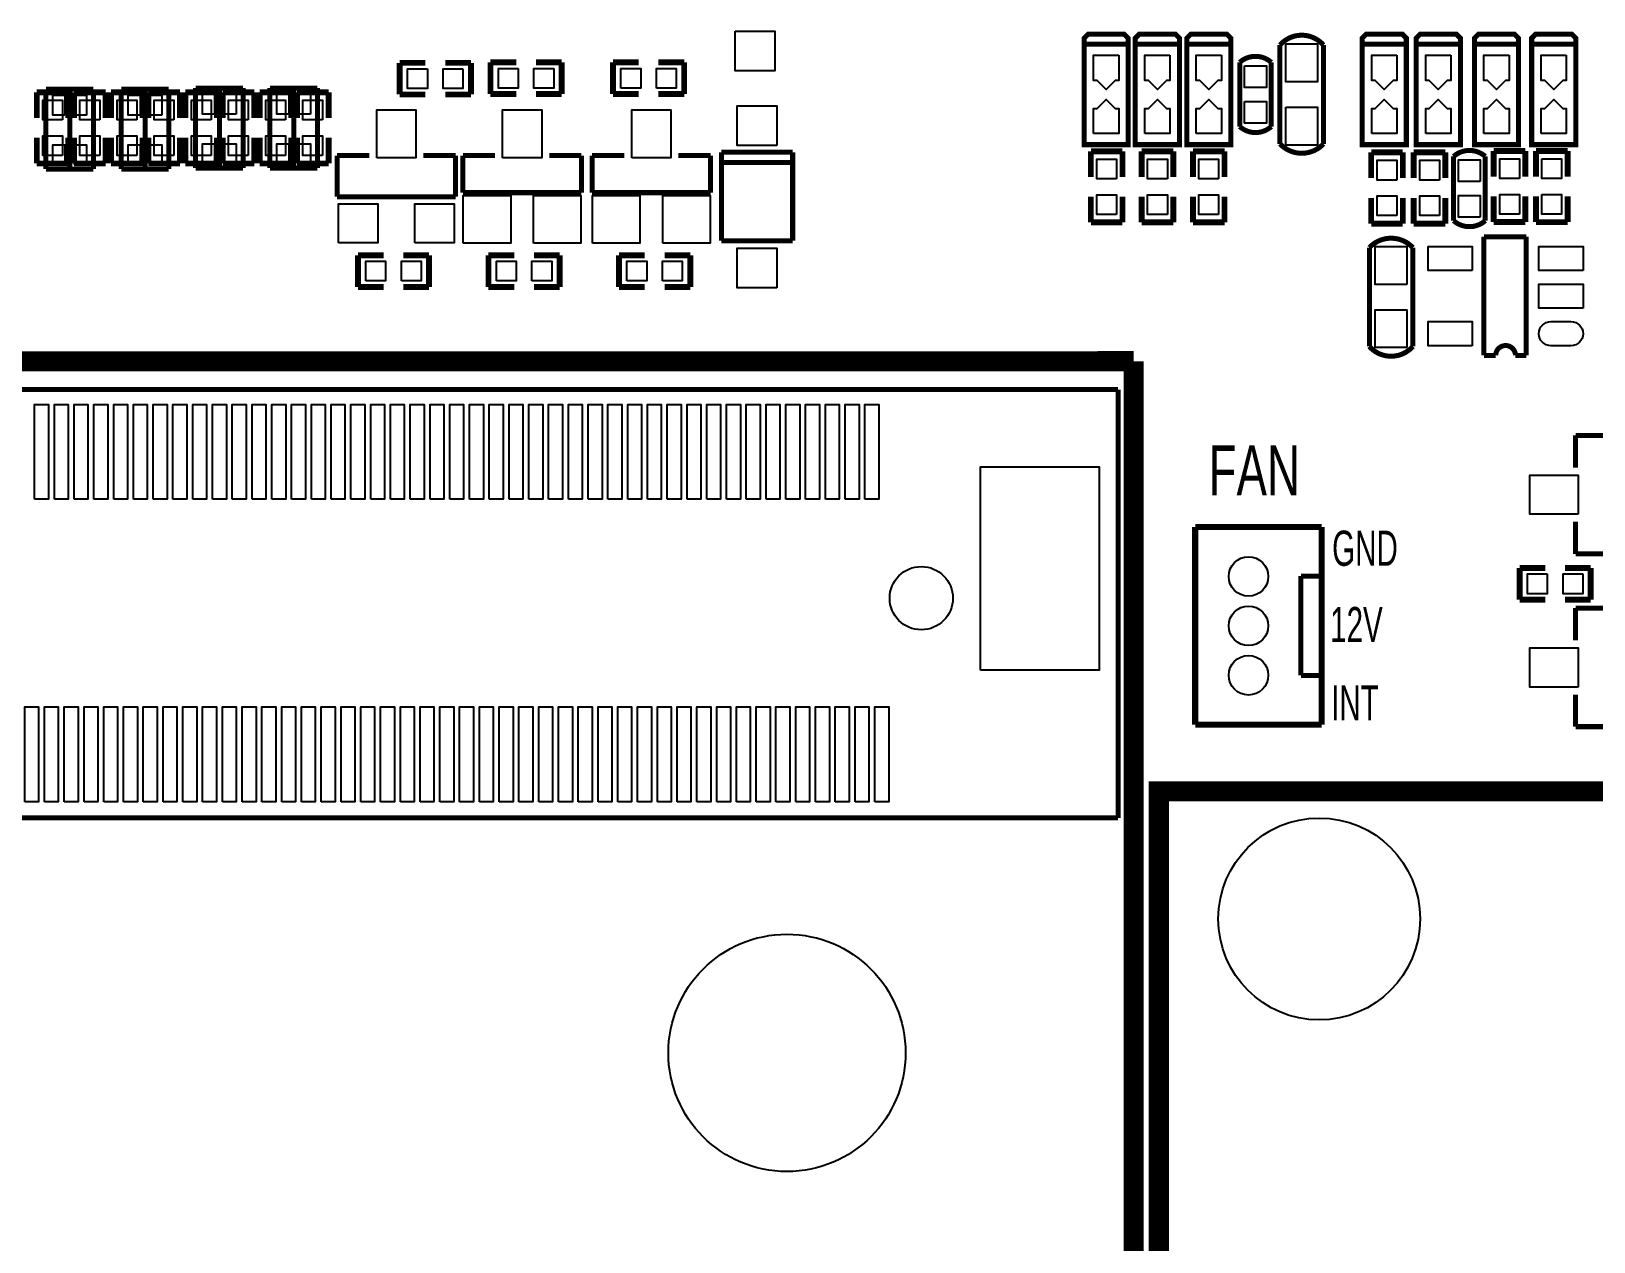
# Model space of a CAD drawing. Extents: x -3 to 180, y 0 to 111.
# Drawn here: x 106.6 to 146.11, y 59.61 to 90.23 of the extents above; entities that cross this region are included whole.
import ezdxf

# ---------------------------------------------------------------- set-up
doc = ezdxf.new("R2010")
doc.units = 0
doc.header["$MEASUREMENT"] = 0
for name, color, linetype in [('BG_SILKSCREEN_TOP', 7, 'CONTINUOUS'), ('PG_SILKSCREEN_TOP', 85, 'CONTINUOUS'), ('PIN_TOP', 92, 'CONTINUOUS')]:
    doc.layers.add(name, color=color, linetype=linetype)

msp = doc.modelspace()

# ---------------------------------------------------------------- linework, layer by layer
at = {"layer": 'PG_SILKSCREEN_TOP'}
for points in [[(133.222822, 89.898195, 0.127, 0.127, 0), (133.222822, 90.050595, 0.127, 0.127, 0), (133.324422, 90.152195, 0.127, 0.127, 0), (133.781622, 90.152195, 0.127, 0.127, 0)], [(134.340422, 89.898195, 0.127, 0.127, 0), (134.340422, 90.050595, 0.127, 0.127, 0), (134.238822, 90.152195, 0.127, 0.127, 0), (133.781622, 90.152195, 0.127, 0.127, 0)], [(134.518222, 89.898195, 0.127, 0.127, 0), (134.518222, 90.050595, 0.127, 0.127, 0), (134.619822, 90.152195, 0.127, 0.127, 0), (135.077022, 90.152195, 0.127, 0.127, 0)], [(135.635822, 89.898195, 0.127, 0.127, 0), (135.635822, 90.050595, 0.127, 0.127, 0), (135.534222, 90.152195, 0.127, 0.127, 0), (135.077022, 90.152195, 0.127, 0.127, 0)], [(135.817915, 89.898195, 0.127, 0.127, 0), (135.817915, 90.050595, 0.127, 0.127, 0), (135.919515, 90.152195, 0.127, 0.127, 0), (136.376715, 90.152195, 0.127, 0.127, 0)], [(136.935515, 89.898195, 0.127, 0.127, 0), (136.935515, 90.050595, 0.127, 0.127, 0), (136.833915, 90.152195, 0.127, 0.127, 0), (136.376715, 90.152195, 0.127, 0.127, 0)], [(139.276176, 87.378311, 0.127, 0.127, 0), (139.276176, 89.878129, 0.127, 0.127, 0.450474), (138.176356, 89.878129, 0.127, 0.127, 0)], [(140.254787, 89.898195, 0.127, 0.127, 0), (140.254787, 90.050595, 0.127, 0.127, 0), (140.356387, 90.152195, 0.127, 0.127, 0), (140.813587, 90.152195, 0.127, 0.127, 0)], [(141.372387, 89.898195, 0.127, 0.127, 0), (141.372387, 90.050595, 0.127, 0.127, 0), (141.270787, 90.152195, 0.127, 0.127, 0), (140.813587, 90.152195, 0.127, 0.127, 0)], [(141.621307, 89.898195, 0.127, 0.127, 0), (141.621307, 90.050595, 0.127, 0.127, 0), (141.722907, 90.152195, 0.127, 0.127, 0), (142.180107, 90.152195, 0.127, 0.127, 0)], [(142.738907, 89.898195, 0.127, 0.127, 0), (142.738907, 90.050595, 0.127, 0.127, 0), (142.637307, 90.152195, 0.127, 0.127, 0), (142.180107, 90.152195, 0.127, 0.127, 0)], [(143.094507, 89.898195, 0.127, 0.127, 0), (143.094507, 90.050595, 0.127, 0.127, 0), (143.196107, 90.152195, 0.127, 0.127, 0), (143.653307, 90.152195, 0.127, 0.127, 0)], [(144.212107, 89.898195, 0.127, 0.127, 0), (144.212107, 90.050595, 0.127, 0.127, 0), (144.110507, 90.152195, 0.127, 0.127, 0), (143.653307, 90.152195, 0.127, 0.127, 0)], [(144.542307, 89.898195, 0.127, 0.127, 0), (144.542307, 90.050595, 0.127, 0.127, 0), (144.643907, 90.152195, 0.127, 0.127, 0), (145.101107, 90.152195, 0.127, 0.127, 0)], [(145.659907, 89.898195, 0.127, 0.127, 0), (145.659907, 90.050595, 0.127, 0.127, 0), (145.558307, 90.152195, 0.127, 0.127, 0), (145.101107, 90.152195, 0.127, 0.127, 0)], [(134.340422, 89.898195, 0.127, 0.127, 0), (133.222822, 89.898195, 0.127, 0.127, 0), (133.222822, 87.358195, 0.127, 0.127, 0), (134.340422, 87.358195, 0.127, 0.127, 0), (134.340422, 89.898195, 0.127, 0.127, 0)], [(135.635822, 89.898195, 0.127, 0.127, 0), (134.518222, 89.898195, 0.127, 0.127, 0), (134.518222, 87.358195, 0.127, 0.127, 0), (135.635822, 87.358195, 0.127, 0.127, 0), (135.635822, 89.898195, 0.127, 0.127, 0)], [(136.935515, 89.898195, 0.127, 0.127, 0), (135.817915, 89.898195, 0.127, 0.127, 0), (135.817915, 87.358195, 0.127, 0.127, 0), (136.935515, 87.358195, 0.127, 0.127, 0), (136.935515, 89.898195, 0.127, 0.127, 0)], [(138.176356, 89.878129, 0.127, 0.127, 0), (138.176356, 87.378311, 0.127, 0.127, 0)], [(141.372387, 89.898195, 0.127, 0.127, 0), (140.254787, 89.898195, 0.127, 0.127, 0), (140.254787, 87.358195, 0.127, 0.127, 0), (141.372387, 87.358195, 0.127, 0.127, 0), (141.372387, 89.898195, 0.127, 0.127, 0)], [(142.738907, 89.898195, 0.127, 0.127, 0), (141.621307, 89.898195, 0.127, 0.127, 0), (141.621307, 87.358195, 0.127, 0.127, 0), (142.738907, 87.358195, 0.127, 0.127, 0), (142.738907, 89.898195, 0.127, 0.127, 0)], [(144.212107, 89.898195, 0.127, 0.127, 0), (143.094507, 89.898195, 0.127, 0.127, 0), (143.094507, 87.358195, 0.127, 0.127, 0), (144.212107, 87.358195, 0.127, 0.127, 0), (144.212107, 89.898195, 0.127, 0.127, 0)], [(145.659907, 89.898195, 0.127, 0.127, 0), (144.542307, 89.898195, 0.127, 0.127, 0), (144.542307, 87.358195, 0.127, 0.127, 0), (145.659907, 87.358195, 0.127, 0.127, 0), (145.659907, 89.898195, 0.127, 0.127, 0)], [(115.914703, 89.426999, 0.150089, 0.150089, 0), (116.564689, 89.426999, 0.150089, 0.150089, 0)], [(115.914703, 88.627001, 0.150089, 0.150089, 0), (115.914703, 89.426999, 0.150089, 0.150089, 0)], [(117.714497, 89.426999, 0.150089, 0.150089, 0), (117.064511, 89.426999, 0.150089, 0.150089, 0)], [(117.714497, 88.627001, 0.150089, 0.150089, 0), (117.714497, 89.426999, 0.150089, 0.150089, 0)], [(118.210863, 89.437159, 0.150089, 0.150089, 0), (118.860849, 89.437159, 0.150089, 0.150089, 0)], [(118.210863, 88.637161, 0.150089, 0.150089, 0), (118.210863, 89.437159, 0.150089, 0.150089, 0)], [(120.010657, 89.437159, 0.150089, 0.150089, 0), (119.360671, 89.437159, 0.150089, 0.150089, 0)], [(120.010657, 88.637161, 0.150089, 0.150089, 0), (120.010657, 89.437159, 0.150089, 0.150089, 0)], [(121.309663, 89.437159, 0.150089, 0.150089, 0), (121.309663, 88.637161, 0.150089, 0.150089, 0)], [(121.959649, 89.437159, 0.150089, 0.150089, 0), (121.309663, 89.437159, 0.150089, 0.150089, 0)], [(122.459471, 89.437159, 0.150089, 0.150089, 0), (123.109457, 89.437159, 0.150089, 0.150089, 0)], [(123.109457, 89.437159, 0.150089, 0.150089, 0), (123.109457, 88.637161, 0.150089, 0.150089, 0)], [(137.957814, 88.378182, 0.127, 0.127, 0), (137.957814, 89.440893, 0.127, 0.127, 0.37791), (137.157816, 89.440893, 0.127, 0.127, 0)], [(137.157816, 89.440893, 0.127, 0.127, 0), (137.157816, 88.378182, 0.127, 0.127, 0)], [(106.737201, 88.682297, 0.150089, 0.150089, 0), (107.537199, 88.682297, 0.150089, 0.150089, 0)], [(106.737201, 88.032311, 0.150089, 0.150089, 0), (106.737201, 88.682297, 0.150089, 0.150089, 0)], [(106.969103, 86.741508, 0.127, 0.127, 0), (106.969103, 88.761595, 0.127, 0.127, 0)], [(106.969103, 88.761595, 0.127, 0.127, 0), (108.168897, 88.761595, 0.127, 0.127, 0)], [(107.537199, 88.682297, 0.150089, 0.150089, 0), (107.537199, 88.032311, 0.150089, 0.150089, 0)], [(107.571311, 86.731602, 0.127, 0.127, 0), (107.571311, 88.731598, 0.127, 0.127, 0)], [(107.677001, 88.682297, 0.150089, 0.150089, 0), (108.476999, 88.682297, 0.150089, 0.150089, 0)], [(107.677001, 88.032311, 0.150089, 0.150089, 0), (107.677001, 88.682297, 0.150089, 0.150089, 0)], [(108.168897, 88.761595, 0.127, 0.127, 0), (108.168897, 86.741508, 0.127, 0.127, 0)], [(108.476999, 88.682297, 0.150089, 0.150089, 0), (108.476999, 88.032311, 0.150089, 0.150089, 0)], [(108.616801, 88.682297, 0.150089, 0.150089, 0), (109.416799, 88.682297, 0.150089, 0.150089, 0)], [(108.616801, 88.032311, 0.150089, 0.150089, 0), (108.616801, 88.682297, 0.150089, 0.150089, 0)], [(108.874103, 86.741508, 0.127, 0.127, 0), (108.874103, 88.761595, 0.127, 0.127, 0)], [(108.874103, 88.761595, 0.127, 0.127, 0), (110.073897, 88.761595, 0.127, 0.127, 0)], [(109.416799, 88.682297, 0.150089, 0.150089, 0), (109.416799, 88.032311, 0.150089, 0.150089, 0)], [(109.476311, 86.731602, 0.127, 0.127, 0), (109.476311, 88.731598, 0.127, 0.127, 0)], [(109.556601, 88.682297, 0.150089, 0.150089, 0), (110.356599, 88.682297, 0.150089, 0.150089, 0)], [(109.556601, 88.032311, 0.150089, 0.150089, 0), (109.556601, 88.682297, 0.150089, 0.150089, 0)], [(110.073897, 88.761595, 0.127, 0.127, 0), (110.073897, 86.741508, 0.127, 0.127, 0)], [(110.356599, 88.682297, 0.150089, 0.150089, 0), (110.356599, 88.032311, 0.150089, 0.150089, 0)], [(110.496401, 88.682297, 0.150089, 0.150089, 0), (111.296399, 88.682297, 0.150089, 0.150089, 0)], [(110.496401, 88.032311, 0.150089, 0.150089, 0), (110.496401, 88.682297, 0.150089, 0.150089, 0)], [(110.753703, 86.766908, 0.127, 0.127, 0), (110.753703, 88.786995, 0.127, 0.127, 0)], [(110.753703, 88.786995, 0.127, 0.127, 0), (111.953497, 88.786995, 0.127, 0.127, 0)], [(111.296399, 88.682297, 0.150089, 0.150089, 0), (111.296399, 88.032311, 0.150089, 0.150089, 0)], [(111.355911, 86.757002, 0.127, 0.127, 0), (111.355911, 88.756998, 0.127, 0.127, 0)], [(111.436201, 88.682297, 0.150089, 0.150089, 0), (112.236199, 88.682297, 0.150089, 0.150089, 0)], [(111.436201, 88.032311, 0.150089, 0.150089, 0), (111.436201, 88.682297, 0.150089, 0.150089, 0)], [(111.953497, 88.786995, 0.127, 0.127, 0), (111.953497, 86.766908, 0.127, 0.127, 0)], [(112.236199, 88.682297, 0.150089, 0.150089, 0), (112.236199, 88.032311, 0.150089, 0.150089, 0)], [(112.376001, 88.682297, 0.150089, 0.150089, 0), (113.175999, 88.682297, 0.150089, 0.150089, 0)], [(112.376001, 88.032311, 0.150089, 0.150089, 0), (112.376001, 88.682297, 0.150089, 0.150089, 0)], [(112.633303, 86.766908, 0.127, 0.127, 0), (112.633303, 88.786995, 0.127, 0.127, 0)], [(112.633303, 88.786995, 0.127, 0.127, 0), (113.833097, 88.786995, 0.127, 0.127, 0)], [(113.175999, 88.682297, 0.150089, 0.150089, 0), (113.175999, 88.032311, 0.150089, 0.150089, 0)], [(113.235511, 86.757002, 0.127, 0.127, 0), (113.235511, 88.756998, 0.127, 0.127, 0)], [(113.315801, 88.682297, 0.150089, 0.150089, 0), (114.115799, 88.682297, 0.150089, 0.150089, 0)], [(113.315801, 88.032311, 0.150089, 0.150089, 0), (113.315801, 88.682297, 0.150089, 0.150089, 0)], [(113.833097, 88.786995, 0.127, 0.127, 0), (113.833097, 86.766908, 0.127, 0.127, 0)], [(114.115799, 88.682297, 0.150089, 0.150089, 0), (114.115799, 88.032311, 0.150089, 0.150089, 0)], [(116.564689, 88.627001, 0.150089, 0.150089, 0), (115.914703, 88.627001, 0.150089, 0.150089, 0)], [(117.064511, 88.627001, 0.150089, 0.150089, 0), (117.714497, 88.627001, 0.150089, 0.150089, 0)], [(118.860849, 88.637161, 0.150089, 0.150089, 0), (118.210863, 88.637161, 0.150089, 0.150089, 0)], [(119.360671, 88.637161, 0.150089, 0.150089, 0), (120.010657, 88.637161, 0.150089, 0.150089, 0)], [(121.309663, 88.637161, 0.150089, 0.150089, 0), (121.959649, 88.637161, 0.150089, 0.150089, 0)], [(123.109457, 88.637161, 0.150089, 0.150089, 0), (122.459471, 88.637161, 0.150089, 0.150089, 0)], [(137.157816, 88.378182, 0.127, 0.127, 0), (137.157816, 87.815293, 0.127, 0.127, 0.37791), (137.957814, 87.815293, 0.127, 0.127, 0)], [(137.957814, 87.815293, 0.127, 0.127, 0), (137.957814, 88.378182, 0.127, 0.127, 0)], [(106.737201, 87.532489, 0.150089, 0.150089, 0), (106.737201, 86.882503, 0.150089, 0.150089, 0)], [(107.537199, 86.882503, 0.150089, 0.150089, 0), (107.537199, 87.532489, 0.150089, 0.150089, 0)], [(107.677001, 87.532489, 0.150089, 0.150089, 0), (107.677001, 86.882503, 0.150089, 0.150089, 0)], [(108.476999, 86.882503, 0.150089, 0.150089, 0), (108.476999, 87.532489, 0.150089, 0.150089, 0)], [(108.616801, 87.532489, 0.150089, 0.150089, 0), (108.616801, 86.882503, 0.150089, 0.150089, 0)], [(109.416799, 86.882503, 0.150089, 0.150089, 0), (109.416799, 87.532489, 0.150089, 0.150089, 0)], [(109.556601, 87.532489, 0.150089, 0.150089, 0), (109.556601, 86.882503, 0.150089, 0.150089, 0)], [(110.356599, 86.882503, 0.150089, 0.150089, 0), (110.356599, 87.532489, 0.150089, 0.150089, 0)], [(110.496401, 87.532489, 0.150089, 0.150089, 0), (110.496401, 86.882503, 0.150089, 0.150089, 0)], [(111.296399, 86.882503, 0.150089, 0.150089, 0), (111.296399, 87.532489, 0.150089, 0.150089, 0)], [(111.436201, 87.532489, 0.150089, 0.150089, 0), (111.436201, 86.882503, 0.150089, 0.150089, 0)], [(112.236199, 86.882503, 0.150089, 0.150089, 0), (112.236199, 87.532489, 0.150089, 0.150089, 0)], [(112.376001, 87.532489, 0.150089, 0.150089, 0), (112.376001, 86.882503, 0.150089, 0.150089, 0)], [(113.175999, 86.882503, 0.150089, 0.150089, 0), (113.175999, 87.532489, 0.150089, 0.150089, 0)], [(113.315801, 87.532489, 0.150089, 0.150089, 0), (113.315801, 86.882503, 0.150089, 0.150089, 0)], [(114.115799, 86.882503, 0.150089, 0.150089, 0), (114.115799, 87.532489, 0.150089, 0.150089, 0)], [(138.176356, 87.378311, 0.127, 0.127, 0.432734), (139.276176, 87.378311, 0.127, 0.127, 0)], [(106.737201, 86.882503, 0.150089, 0.150089, 0), (107.537199, 86.882503, 0.150089, 0.150089, 0)], [(107.677001, 86.882503, 0.150089, 0.150089, 0), (108.476999, 86.882503, 0.150089, 0.150089, 0)], [(108.616801, 86.882503, 0.150089, 0.150089, 0), (109.416799, 86.882503, 0.150089, 0.150089, 0)], [(109.556601, 86.882503, 0.150089, 0.150089, 0), (110.356599, 86.882503, 0.150089, 0.150089, 0)], [(110.496401, 86.882503, 0.150089, 0.150089, 0), (111.296399, 86.882503, 0.150089, 0.150089, 0)], [(111.436201, 86.882503, 0.150089, 0.150089, 0), (112.236199, 86.882503, 0.150089, 0.150089, 0)], [(112.376001, 86.882503, 0.150089, 0.150089, 0), (113.175999, 86.882503, 0.150089, 0.150089, 0)], [(113.315801, 86.882503, 0.150089, 0.150089, 0), (114.115799, 86.882503, 0.150089, 0.150089, 0)], [(114.331953, 87.083849, 0.127, 0.127, 0), (114.331953, 86.042449, 0.127, 0.127, 0)], [(115.144753, 87.083849, 0.127, 0.127, 0), (114.331953, 87.083849, 0.127, 0.127, 0)], [(117.329153, 87.083849, 0.127, 0.127, 0), (116.516353, 87.083849, 0.127, 0.127, 0)], [(117.329153, 86.042449, 0.127, 0.127, 0), (117.329153, 87.083849, 0.127, 0.127, 0)], [(118.324833, 87.083849, 0.127, 0.127, 0), (117.512033, 87.083849, 0.127, 0.127, 0)], [(117.512033, 87.083849, 0.127, 0.127, 0), (117.512033, 86.144049, 0.127, 0.127, 0)], [(120.509233, 87.083849, 0.127, 0.127, 0), (119.696433, 87.083849, 0.127, 0.127, 0)], [(120.509233, 86.144049, 0.127, 0.127, 0), (120.509233, 87.083849, 0.127, 0.127, 0)], [(121.593813, 87.083849, 0.127, 0.127, 0), (120.781013, 87.083849, 0.127, 0.127, 0)], [(120.781013, 87.083849, 0.127, 0.127, 0), (120.781013, 86.144049, 0.127, 0.127, 0)], [(123.778213, 87.083849, 0.127, 0.127, 0), (122.965413, 87.083849, 0.127, 0.127, 0)], [(123.778213, 86.144049, 0.127, 0.127, 0), (123.778213, 87.083849, 0.127, 0.127, 0)], [(124.052863, 84.926957, 0.127, 0.127, 0), (124.052863, 87.165663, 0.127, 0.127, 0)], [(124.052863, 87.165663, 0.127, 0.127, 0), (125.852657, 87.165663, 0.127, 0.127, 0)], [(125.852657, 86.90356, 0.127, 0.127, 0), (124.052863, 86.90356, 0.127, 0.127, 0)], [(125.852657, 87.165663, 0.127, 0.127, 0), (125.852657, 84.926957, 0.127, 0.127, 0)], [(133.393586, 87.191342, 0.150089, 0.150089, 0), (134.193585, 87.191342, 0.150089, 0.150089, 0)], [(133.393586, 86.541356, 0.150089, 0.150089, 0), (133.393586, 87.191342, 0.150089, 0.150089, 0)], [(134.193585, 87.191342, 0.150089, 0.150089, 0), (134.193585, 86.541356, 0.150089, 0.150089, 0)], [(134.678776, 87.191342, 0.150089, 0.150089, 0), (135.478774, 87.191342, 0.150089, 0.150089, 0)], [(134.678776, 86.541356, 0.150089, 0.150089, 0), (134.678776, 87.191342, 0.150089, 0.150089, 0)], [(135.478774, 87.191342, 0.150089, 0.150089, 0), (135.478774, 86.541356, 0.150089, 0.150089, 0)], [(135.974125, 87.191342, 0.150089, 0.150089, 0), (136.774123, 87.191342, 0.150089, 0.150089, 0)], [(135.974125, 86.541356, 0.150089, 0.150089, 0), (135.974125, 87.191342, 0.150089, 0.150089, 0)], [(136.774123, 87.191342, 0.150089, 0.150089, 0), (136.774123, 86.541356, 0.150089, 0.150089, 0)], [(140.483717, 87.162919, 0.150089, 0.150089, 0), (141.283715, 87.162919, 0.150089, 0.150089, 0)], [(140.483717, 86.512933, 0.150089, 0.150089, 0), (140.483717, 87.162919, 0.150089, 0.150089, 0)], [(141.283715, 87.162919, 0.150089, 0.150089, 0), (141.283715, 86.512933, 0.150089, 0.150089, 0)], [(141.56022, 87.162919, 0.150089, 0.150089, 0), (142.360218, 87.162919, 0.150089, 0.150089, 0)], [(141.56022, 86.512933, 0.150089, 0.150089, 0), (141.56022, 87.162919, 0.150089, 0.150089, 0)], [(142.360218, 87.162919, 0.150089, 0.150089, 0), (142.360218, 86.512933, 0.150089, 0.150089, 0)], [(143.367989, 86.498201, 0.127, 0.127, 0), (143.367989, 87.061091, 0.127, 0.127, 0.37791), (142.56799, 87.061091, 0.127, 0.127, 0)], [(142.56799, 87.061091, 0.127, 0.127, 0), (142.56799, 86.498201, 0.127, 0.127, 0)], [(143.583965, 87.198987, 0.150089, 0.150089, 0), (144.383963, 87.198987, 0.150089, 0.150089, 0)], [(143.583965, 86.549001, 0.150089, 0.150089, 0), (143.583965, 87.198987, 0.150089, 0.150089, 0)], [(144.383963, 87.198987, 0.150089, 0.150089, 0), (144.383963, 86.549001, 0.150089, 0.150089, 0)], [(144.650765, 87.198835, 0.150089, 0.150089, 0), (144.650765, 86.548849, 0.150089, 0.150089, 0)], [(145.450763, 87.198835, 0.150089, 0.150089, 0), (144.650765, 87.198835, 0.150089, 0.150089, 0)], [(145.450763, 86.548849, 0.150089, 0.150089, 0), (145.450763, 87.198835, 0.150089, 0.150089, 0)], [(108.168897, 86.741508, 0.127, 0.127, 0), (106.969103, 86.741508, 0.127, 0.127, 0)], [(110.073897, 86.741508, 0.127, 0.127, 0), (108.874103, 86.741508, 0.127, 0.127, 0)], [(111.953497, 86.766908, 0.127, 0.127, 0), (110.753703, 86.766908, 0.127, 0.127, 0)], [(113.833097, 86.766908, 0.127, 0.127, 0), (112.633303, 86.766908, 0.127, 0.127, 0)], [(142.56799, 86.498201, 0.127, 0.127, 0), (142.56799, 85.435491, 0.127, 0.127, 0.37791), (143.367989, 85.435491, 0.127, 0.127, 0)], [(143.367989, 85.435491, 0.127, 0.127, 0), (143.367989, 86.498201, 0.127, 0.127, 0)], [(117.512033, 86.144049, 0.127, 0.127, 0), (120.509233, 86.144049, 0.127, 0.127, 0)], [(120.781013, 86.144049, 0.127, 0.127, 0), (123.778213, 86.144049, 0.127, 0.127, 0)], [(114.331953, 86.042449, 0.127, 0.127, 0), (117.329153, 86.042449, 0.127, 0.127, 0)], [(133.393586, 86.041535, 0.150089, 0.150089, 0), (133.393586, 85.391549, 0.150089, 0.150089, 0)], [(134.193585, 85.391549, 0.150089, 0.150089, 0), (134.193585, 86.041535, 0.150089, 0.150089, 0)], [(134.678776, 86.041535, 0.150089, 0.150089, 0), (134.678776, 85.391549, 0.150089, 0.150089, 0)], [(135.478774, 85.391549, 0.150089, 0.150089, 0), (135.478774, 86.041535, 0.150089, 0.150089, 0)], [(135.974125, 86.041535, 0.150089, 0.150089, 0), (135.974125, 85.391549, 0.150089, 0.150089, 0)], [(136.774123, 85.391549, 0.150089, 0.150089, 0), (136.774123, 86.041535, 0.150089, 0.150089, 0)], [(140.483717, 86.013112, 0.150089, 0.150089, 0), (140.483717, 85.363126, 0.150089, 0.150089, 0)], [(141.283715, 85.363126, 0.150089, 0.150089, 0), (141.283715, 86.013112, 0.150089, 0.150089, 0)], [(141.56022, 86.013112, 0.150089, 0.150089, 0), (141.56022, 85.363126, 0.150089, 0.150089, 0)], [(142.360218, 85.363126, 0.150089, 0.150089, 0), (142.360218, 86.013112, 0.150089, 0.150089, 0)], [(143.583965, 86.04918, 0.150089, 0.150089, 0), (143.583965, 85.399194, 0.150089, 0.150089, 0)], [(144.383963, 85.399194, 0.150089, 0.150089, 0), (144.383963, 86.04918, 0.150089, 0.150089, 0)], [(144.650765, 85.399042, 0.150089, 0.150089, 0), (144.650765, 86.049028, 0.150089, 0.150089, 0)], [(145.450763, 86.049028, 0.150089, 0.150089, 0), (145.450763, 85.399042, 0.150089, 0.150089, 0)], [(133.393586, 85.391549, 0.150089, 0.150089, 0), (134.193585, 85.391549, 0.150089, 0.150089, 0)], [(134.678776, 85.391549, 0.150089, 0.150089, 0), (135.478774, 85.391549, 0.150089, 0.150089, 0)], [(135.974125, 85.391549, 0.150089, 0.150089, 0), (136.774123, 85.391549, 0.150089, 0.150089, 0)], [(140.483717, 85.363126, 0.150089, 0.150089, 0), (141.283715, 85.363126, 0.150089, 0.150089, 0)], [(141.56022, 85.363126, 0.150089, 0.150089, 0), (142.360218, 85.363126, 0.150089, 0.150089, 0)], [(143.583965, 85.399194, 0.150089, 0.150089, 0), (144.383963, 85.399194, 0.150089, 0.150089, 0)], [(145.450763, 85.399042, 0.150089, 0.150089, 0), (144.650765, 85.399042, 0.150089, 0.150089, 0)], [(125.852657, 84.926957, 0.127, 0.127, 0), (124.052863, 84.926957, 0.127, 0.127, 0)], [(141.536776, 84.754898, 0.127, 0.127, 0.432734), (140.436956, 84.754898, 0.127, 0.127, 0)], [(143.335527, 85.028329, 0.127, 0.127, 0), (144.403902, 85.028329, 0.127, 0.127, 0)], [(143.335527, 82.028335, 0.127, 0.127, 0), (143.335527, 85.028329, 0.127, 0.127, 0)], [(144.403902, 85.028329, 0.127, 0.127, 0), (144.403902, 82.028335, 0.127, 0.127, 0)], [(114.858063, 84.560359, 0.150089, 0.150089, 0), (114.858063, 83.760361, 0.150089, 0.150089, 0)], [(115.508049, 84.560359, 0.150089, 0.150089, 0), (114.858063, 84.560359, 0.150089, 0.150089, 0)], [(116.007871, 84.560359, 0.150089, 0.150089, 0), (116.657857, 84.560359, 0.150089, 0.150089, 0)], [(116.657857, 84.560359, 0.150089, 0.150089, 0), (116.657857, 83.760361, 0.150089, 0.150089, 0)], [(118.160063, 84.560359, 0.150089, 0.150089, 0), (118.160063, 83.760361, 0.150089, 0.150089, 0)], [(118.810049, 84.560359, 0.150089, 0.150089, 0), (118.160063, 84.560359, 0.150089, 0.150089, 0)], [(119.309871, 84.560359, 0.150089, 0.150089, 0), (119.959857, 84.560359, 0.150089, 0.150089, 0)], [(119.959857, 84.560359, 0.150089, 0.150089, 0), (119.959857, 83.760361, 0.150089, 0.150089, 0)], [(121.462063, 84.560359, 0.150089, 0.150089, 0), (121.462063, 83.760361, 0.150089, 0.150089, 0)], [(122.112049, 84.560359, 0.150089, 0.150089, 0), (121.462063, 84.560359, 0.150089, 0.150089, 0)], [(122.611871, 84.560359, 0.150089, 0.150089, 0), (123.261857, 84.560359, 0.150089, 0.150089, 0)], [(123.261857, 84.560359, 0.150089, 0.150089, 0), (123.261857, 83.760361, 0.150089, 0.150089, 0)], [(140.436956, 84.754898, 0.127, 0.127, 0), (140.436956, 82.255081, 0.127, 0.127, 0.450474), (141.536776, 82.255081, 0.127, 0.127, 0)], [(141.536776, 82.255081, 0.127, 0.127, 0), (141.536776, 84.754898, 0.127, 0.127, 0)], [(114.858063, 83.760361, 0.150089, 0.150089, 0), (115.508049, 83.760361, 0.150089, 0.150089, 0)], [(116.657857, 83.760361, 0.150089, 0.150089, 0), (116.007871, 83.760361, 0.150089, 0.150089, 0)], [(118.160063, 83.760361, 0.150089, 0.150089, 0), (118.810049, 83.760361, 0.150089, 0.150089, 0)], [(119.959857, 83.760361, 0.150089, 0.150089, 0), (119.309871, 83.760361, 0.150089, 0.150089, 0)], [(121.462063, 83.760361, 0.150089, 0.150089, 0), (122.112049, 83.760361, 0.150089, 0.150089, 0)], [(123.261857, 83.760361, 0.150089, 0.150089, 0), (122.611871, 83.760361, 0.150089, 0.150089, 0)], [(144.132325, 82.028335, 0.127, 0.127, 0.999898), (143.632504, 82.028335, 0.127, 0.127, 0)], [(134.47776, 81.88198, 0.508, 0.508, 0), (41.58996, 81.87944, 0.508, 0.508, 0)], [(108.51896, 12.66444, 0.508, 0.508, 0), (134.47776, 12.66444, 0.508, 0.508, 0), (134.47776, 81.88198, 0.508, 0.508, 0)], [(143.632504, 82.028335, 0.127, 0.127, 0), (143.335527, 82.028335, 0.127, 0.127, 0)], [(144.403902, 82.028335, 0.127, 0.127, 0), (144.132325, 82.028335, 0.127, 0.127, 0)], [(42.029075, 81.16283, 0.127, 0.127, 0), (134.082765, 81.16283, 0.127, 0.127, 0)], [(134.082765, 81.16283, 0.127, 0.127, 0), (134.082765, 70.330847, 0.127, 0.127, 0)], [(145.653811, 80.005758, 0.127, 0.127, 0), (145.653811, 79.192958, 0.127, 0.127, 0)], [(146.695211, 80.005758, 0.127, 0.127, 0), (145.653811, 80.005758, 0.127, 0.127, 0)], [(145.653811, 77.821358, 0.127, 0.127, 0), (145.653811, 77.008558, 0.127, 0.127, 0)], [(136.031986, 72.688983, 0.1524, 0.1524, 0), (136.031986, 77.689177, 0.1524, 0.1524, 0)], [(136.031986, 77.689177, 0.1524, 0.1524, 0), (139.232183, 77.689177, 0.1524, 0.1524, 0)], [(139.232183, 77.689177, 0.1524, 0.1524, 0), (139.232183, 72.688983, 0.1524, 0.1524, 0)], [(145.653811, 77.008558, 0.127, 0.127, 0), (146.695211, 77.008558, 0.127, 0.127, 0)], [(144.235703, 76.650799, 0.150089, 0.150089, 0), (144.885689, 76.650799, 0.150089, 0.150089, 0)], [(144.235703, 75.850801, 0.150089, 0.150089, 0), (144.235703, 76.650799, 0.150089, 0.150089, 0)], [(146.035497, 76.650799, 0.150089, 0.150089, 0), (145.385511, 76.650799, 0.150089, 0.150089, 0)], [(146.035497, 75.850801, 0.150089, 0.150089, 0), (146.035497, 76.650799, 0.150089, 0.150089, 0)], [(138.705082, 73.934777, 0.127, 0.127, 0), (138.705082, 76.447167, 0.127, 0.127, 0)], [(138.705082, 76.447167, 0.127, 0.127, 0), (139.232386, 76.447167, 0.127, 0.127, 0)], [(144.885689, 75.850801, 0.150089, 0.150089, 0), (144.235703, 75.850801, 0.150089, 0.150089, 0)], [(145.385511, 75.850801, 0.150089, 0.150089, 0), (146.035497, 75.850801, 0.150089, 0.150089, 0)], [(145.653836, 75.636958, 0.127, 0.127, 0), (145.653836, 74.824158, 0.127, 0.127, 0)], [(146.695236, 75.636958, 0.127, 0.127, 0), (145.653836, 75.636958, 0.127, 0.127, 0)], [(139.232183, 73.934777, 0.127, 0.127, 0), (138.705082, 73.934777, 0.127, 0.127, 0)], [(145.653836, 73.452558, 0.127, 0.127, 0), (145.653836, 72.639758, 0.127, 0.127, 0)], [(139.232183, 72.688983, 0.1524, 0.1524, 0), (136.031986, 72.688983, 0.1524, 0.1524, 0)], [(145.653836, 72.639758, 0.127, 0.127, 0), (146.695236, 72.639758, 0.127, 0.127, 0)], [(167.39616, 71.0057, 0.508, 0.508, 0), (167.39616, 12.89304, 0.508, 0.508, 0), (135.11276, 12.89304, 0.508, 0.508, 0), (135.11276, 71.0057, 0.508, 0.508, 0), (167.39616, 71.0057, 0.508, 0.508, 0)], [(134.082765, 70.330847, 0.127, 0.127, 0), (42.029075, 70.330847, 0.127, 0.127, 0)]]:
    msp.add_lwpolyline(points, format="xyseb", dxfattribs=at)
at = {"layer": 'PIN_TOP'}
for points in [[(124.401961, 90.226261), (125.401959, 90.226261), (125.401959, 89.226263), (124.401961, 89.226263)], [(138.326216, 89.908367), (139.126316, 89.908367), (139.126316, 88.948273), (138.326216, 88.948273)], [(134.099122, 89.618795), (134.099122, 88.983795), (134.022922, 88.983795), (134.010222, 88.983795), (133.781622, 88.755195), (133.553022, 88.983795), (133.464122, 88.983795), (133.464122, 89.618795)], [(135.394522, 89.618795), (135.394522, 88.983795), (135.318322, 88.983795), (135.305622, 88.983795), (135.077022, 88.755195), (134.848422, 88.983795), (134.759522, 88.983795), (134.759522, 89.618795)], [(136.694215, 89.618795), (136.694215, 88.983795), (136.618015, 88.983795), (136.605315, 88.983795), (136.376715, 88.755195), (136.148115, 88.983795), (136.059215, 88.983795), (136.059215, 89.618795)], [(137.28286, 89.353136), (137.83277, 89.353136), (137.83277, 88.803226), (137.28286, 88.803226)], [(141.131087, 89.618795), (141.131087, 88.983795), (141.054887, 88.983795), (141.042187, 88.983795), (140.813587, 88.755195), (140.584987, 88.983795), (140.496087, 88.983795), (140.496087, 89.618795)], [(142.497607, 89.618795), (142.497607, 88.983795), (142.421407, 88.983795), (142.408707, 88.983795), (142.180107, 88.755195), (141.951507, 88.983795), (141.862607, 88.983795), (141.862607, 89.618795)], [(143.970807, 89.618795), (143.970807, 88.983795), (143.894607, 88.983795), (143.881907, 88.983795), (143.653307, 88.755195), (143.424707, 88.983795), (143.335807, 88.983795), (143.335807, 89.618795)], [(145.418607, 89.618795), (145.418607, 88.983795), (145.342407, 88.983795), (145.329707, 88.983795), (145.101107, 88.755195), (144.872507, 88.983795), (144.783607, 88.983795), (144.783607, 89.618795)], [(116.614461, 89.276949), (116.614461, 88.777051), (116.114563, 88.777051), (116.114563, 89.276949)], [(117.514637, 89.276949), (117.514637, 88.777051), (117.014739, 88.777051), (117.014739, 89.276949)], [(118.910621, 89.287109), (118.910621, 88.787211), (118.410723, 88.787211), (118.410723, 89.287109)], [(119.810797, 89.287109), (119.810797, 88.787211), (119.310899, 88.787211), (119.310899, 89.287109)], [(121.509511, 88.787199), (121.509511, 89.287096), (122.009408, 89.287096), (122.009408, 88.787199)], [(122.409687, 88.787199), (122.409687, 89.287096), (122.909584, 89.287096), (122.909584, 88.787199)], [(107.443892, 88.106694), (107.143893, 88.106694), (107.143893, 88.606693), (107.443892, 88.606693)], [(107.994107, 88.106694), (107.694108, 88.106694), (107.694108, 88.606693), (107.994107, 88.606693)], [(109.348892, 88.106694), (109.048893, 88.106694), (109.048893, 88.606693), (109.348892, 88.606693)], [(109.899107, 88.106694), (109.599108, 88.106694), (109.599108, 88.606693), (109.899107, 88.606693)], [(111.228492, 88.132094), (110.928493, 88.132094), (110.928493, 88.632093), (111.228492, 88.632093)], [(111.778707, 88.132094), (111.478708, 88.132094), (111.478708, 88.632093), (111.778707, 88.632093)], [(113.108092, 88.132094), (112.808093, 88.132094), (112.808093, 88.632093), (113.108092, 88.632093)], [(113.658307, 88.132094), (113.358308, 88.132094), (113.358308, 88.632093), (113.658307, 88.632093)], [(107.387149, 87.982539), (106.887251, 87.982539), (106.887251, 88.482437), (107.387149, 88.482437)], [(108.326949, 87.982539), (107.827051, 87.982539), (107.827051, 88.482437), (108.326949, 88.482437)], [(109.266749, 87.982539), (108.766851, 87.982539), (108.766851, 88.482437), (109.266749, 88.482437)], [(110.206549, 87.982539), (109.706651, 87.982539), (109.706651, 88.482437), (110.206549, 88.482437)], [(111.146349, 87.982539), (110.646451, 87.982539), (110.646451, 88.482437), (111.146349, 88.482437)], [(112.086149, 87.982539), (111.586251, 87.982539), (111.586251, 88.482437), (112.086149, 88.482437)], [(113.025949, 87.982539), (112.526051, 87.982539), (112.526051, 88.482437), (113.025949, 88.482437)], [(113.965749, 87.982539), (113.465851, 87.982539), (113.465851, 88.482437), (113.965749, 88.482437)], [(115.335253, 87.021137), (115.335253, 88.240337), (116.325853, 88.240337), (116.325853, 87.021137)], [(118.515333, 87.021137), (118.515333, 88.240337), (119.505933, 88.240337), (119.505933, 87.021137)], [(121.784313, 87.021137), (121.784313, 88.240337), (122.774913, 88.240337), (122.774913, 87.021137)], [(125.452759, 87.340059), (124.452761, 87.340059), (124.452761, 88.340057), (125.452759, 88.340057)], [(133.464122, 87.637595), (133.464122, 88.272595), (133.540322, 88.272595), (133.553022, 88.272595), (133.781622, 88.501195), (134.010222, 88.272595), (134.099122, 88.272595), (134.099122, 87.637595)], [(134.759522, 87.637595), (134.759522, 88.272595), (134.835722, 88.272595), (134.848422, 88.272595), (135.077022, 88.501195), (135.305622, 88.272595), (135.394522, 88.272595), (135.394522, 87.637595)], [(136.059215, 87.637595), (136.059215, 88.272595), (136.135415, 88.272595), (136.148115, 88.272595), (136.376715, 88.501195), (136.605315, 88.272595), (136.694215, 88.272595), (136.694215, 87.637595)], [(137.28286, 88.45296), (137.83277, 88.45296), (137.83277, 87.90305), (137.28286, 87.90305)], [(138.326216, 88.308167), (139.126316, 88.308167), (139.126316, 87.348073), (138.326216, 87.348073)], [(140.496087, 87.637595), (140.496087, 88.272595), (140.572287, 88.272595), (140.584987, 88.272595), (140.813587, 88.501195), (141.042187, 88.272595), (141.131087, 88.272595), (141.131087, 87.637595)], [(141.862607, 87.637595), (141.862607, 88.272595), (141.938807, 88.272595), (141.951507, 88.272595), (142.180107, 88.501195), (142.408707, 88.272595), (142.497607, 88.272595), (142.497607, 87.637595)], [(143.335807, 87.637595), (143.335807, 88.272595), (143.412007, 88.272595), (143.424707, 88.272595), (143.653307, 88.501195), (143.881907, 88.272595), (143.970807, 88.272595), (143.970807, 87.637595)], [(144.783607, 87.637595), (144.783607, 88.272595), (144.859807, 88.272595), (144.872507, 88.272595), (145.101107, 88.501195), (145.329707, 88.272595), (145.418607, 88.272595), (145.418607, 87.637595)], [(107.387149, 87.082363), (106.887251, 87.082363), (106.887251, 87.582261), (107.387149, 87.582261)], [(107.443892, 86.856506), (107.143893, 86.856506), (107.143893, 87.356505), (107.443892, 87.356505)], [(107.994107, 86.856506), (107.694108, 86.856506), (107.694108, 87.356505), (107.994107, 87.356505)], [(108.326949, 87.082363), (107.827051, 87.082363), (107.827051, 87.582261), (108.326949, 87.582261)], [(109.266749, 87.082363), (108.766851, 87.082363), (108.766851, 87.582261), (109.266749, 87.582261)], [(109.348892, 86.856506), (109.048893, 86.856506), (109.048893, 87.356505), (109.348892, 87.356505)], [(109.899107, 86.856506), (109.599108, 86.856506), (109.599108, 87.356505), (109.899107, 87.356505)], [(110.206549, 87.082363), (109.706651, 87.082363), (109.706651, 87.582261), (110.206549, 87.582261)], [(111.146349, 87.082363), (110.646451, 87.082363), (110.646451, 87.582261), (111.146349, 87.582261)], [(111.228492, 86.881906), (110.928493, 86.881906), (110.928493, 87.381906), (111.228492, 87.381906)], [(111.778707, 86.881906), (111.478708, 86.881906), (111.478708, 87.381906), (111.778707, 87.381906)], [(112.086149, 87.082363), (111.586251, 87.082363), (111.586251, 87.582261), (112.086149, 87.582261)], [(113.025949, 87.082363), (112.526051, 87.082363), (112.526051, 87.582261), (113.025949, 87.582261)], [(113.108092, 86.881906), (112.808093, 86.881906), (112.808093, 87.381906), (113.108092, 87.381906)], [(113.658307, 86.881906), (113.358308, 86.881906), (113.358308, 87.381906), (113.658307, 87.381906)], [(113.965749, 87.082363), (113.465851, 87.082363), (113.465851, 87.582261), (113.965749, 87.582261)], [(134.043534, 86.491585), (133.543637, 86.491585), (133.543637, 86.991482), (134.043534, 86.991482)], [(135.328724, 86.491585), (134.828826, 86.491585), (134.828826, 86.991482), (135.328724, 86.991482)], [(136.624073, 86.491585), (136.124175, 86.491585), (136.124175, 86.991482), (136.624073, 86.991482)], [(141.133665, 86.463162), (140.633767, 86.463162), (140.633767, 86.963059), (141.133665, 86.963059)], [(142.210168, 86.463162), (141.71027, 86.463162), (141.71027, 86.963059), (142.210168, 86.963059)], [(143.242944, 86.423424), (142.693034, 86.423424), (142.693034, 86.973334), (143.242944, 86.973334)], [(144.233913, 86.49923), (143.734015, 86.49923), (143.734015, 86.999128), (144.233913, 86.999128)], [(144.800815, 86.998975), (145.300713, 86.998975), (145.300713, 86.499078), (144.800815, 86.499078)], [(114.370053, 84.873262), (114.370053, 85.863862), (115.360653, 85.863862), (115.360653, 84.873262)], [(116.300453, 84.873262), (116.300453, 85.863862), (117.291053, 85.863862), (117.291053, 84.873262)], [(117.521634, 84.870163), (117.521634, 86.070161), (118.721632, 86.070161), (118.721632, 84.870163)], [(119.299634, 84.870163), (119.299634, 86.070161), (120.499632, 86.070161), (120.499632, 84.870163)], [(120.790614, 84.870163), (120.790614, 86.070161), (121.990612, 86.070161), (121.990612, 84.870163)], [(122.568614, 84.870163), (122.568614, 86.070161), (123.768612, 86.070161), (123.768612, 84.870163)], [(134.043534, 85.591409), (133.543637, 85.591409), (133.543637, 86.091306), (134.043534, 86.091306)], [(135.328724, 85.591409), (134.828826, 85.591409), (134.828826, 86.091306), (135.328724, 86.091306)], [(136.624073, 85.591409), (136.124175, 85.591409), (136.124175, 86.091306), (136.624073, 86.091306)], [(141.133665, 85.562986), (140.633767, 85.562986), (140.633767, 86.062883), (141.133665, 86.062883)], [(142.210168, 85.562986), (141.71027, 85.562986), (141.71027, 86.062883), (142.210168, 86.062883)], [(143.242944, 85.523248), (142.693034, 85.523248), (142.693034, 86.073158), (143.242944, 86.073158)], [(144.233913, 85.599054), (143.734015, 85.599054), (143.734015, 86.098951), (144.233913, 86.098951)], [(144.800815, 86.098799), (145.300713, 86.098799), (145.300713, 85.598902), (144.800815, 85.598902)], [(125.452759, 83.739863), (124.452761, 83.739863), (124.452761, 84.739861), (125.452759, 84.739861)], [(141.386916, 83.825042), (140.586816, 83.825042), (140.586816, 84.785136), (141.386916, 84.785136)], [(143.041218, 84.173644), (141.923618, 84.173644), (141.923618, 84.783244), (143.041218, 84.783244)], [(145.841212, 84.173644), (144.723612, 84.173644), (144.723612, 84.783244), (145.841212, 84.783244)], [(115.057911, 83.910399), (115.057911, 84.410296), (115.557808, 84.410296), (115.557808, 83.910399)], [(115.958087, 83.910399), (115.958087, 84.410296), (116.457984, 84.410296), (116.457984, 83.910399)], [(118.359911, 83.910399), (118.359911, 84.410296), (118.859808, 84.410296), (118.859808, 83.910399)], [(119.260087, 83.910399), (119.260087, 84.410296), (119.759984, 84.410296), (119.759984, 83.910399)], [(121.661911, 83.910399), (121.661911, 84.410296), (122.161808, 84.410296), (122.161808, 83.910399)], [(122.562087, 83.910399), (122.562087, 84.410296), (123.061984, 84.410296), (123.061984, 83.910399)], [(145.841212, 83.223633), (144.723612, 83.223633), (144.723612, 83.833233), (145.841212, 83.833233)], [(141.386916, 82.224842), (140.586816, 82.224842), (140.586816, 83.184936), (141.386916, 83.184936)], [(143.041218, 82.273623), (141.923618, 82.273623), (141.923618, 82.883223), (143.041218, 82.883223)], [(106.680965, 78.389836), (106.680965, 80.789831), (107.030977, 80.789831), (107.030977, 78.389836)], [(107.180863, 78.389836), (107.180863, 80.789831), (107.530875, 80.789831), (107.530875, 78.389836)], [(107.680963, 78.389836), (107.680963, 80.789831), (108.030975, 80.789831), (108.030975, 78.389836)], [(108.180861, 78.389836), (108.180861, 80.789831), (108.530873, 80.789831), (108.530873, 78.389836)], [(108.680961, 78.389836), (108.680961, 80.789831), (109.030973, 80.789831), (109.030973, 78.389836)], [(109.180757, 78.389836), (109.180757, 80.789831), (109.530769, 80.789831), (109.530769, 78.389836)], [(109.680959, 78.389836), (109.680959, 80.789831), (110.030971, 80.789831), (110.030971, 78.389836)], [(110.180755, 78.389836), (110.180755, 80.789831), (110.530767, 80.789831), (110.530767, 78.389836)], [(110.680957, 78.389836), (110.680957, 80.789831), (111.030969, 80.789831), (111.030969, 78.389836)], [(111.180753, 78.389836), (111.180753, 80.789831), (111.530765, 80.789831), (111.530765, 78.389836)], [(111.680955, 78.389836), (111.680955, 80.789831), (112.030967, 80.789831), (112.030967, 78.389836)], [(112.180751, 78.389836), (112.180751, 80.789831), (112.530763, 80.789831), (112.530763, 78.389836)], [(112.680953, 78.389836), (112.680953, 80.789831), (113.030965, 80.789831), (113.030965, 78.389836)], [(113.180749, 78.389836), (113.180749, 80.789831), (113.530761, 80.789831), (113.530761, 78.389836)], [(113.680951, 78.389836), (113.680951, 80.789831), (114.030963, 80.789831), (114.030963, 78.389836)], [(114.180747, 78.389836), (114.180747, 80.789831), (114.530759, 80.789831), (114.530759, 78.389836)], [(114.680949, 78.389836), (114.680949, 80.789831), (115.030961, 80.789831), (115.030961, 78.389836)], [(115.18077, 78.389836), (115.18077, 80.789831), (115.530782, 80.789831), (115.530782, 78.389836)], [(115.680947, 78.389836), (115.680947, 80.789831), (116.030959, 80.789831), (116.030959, 78.389836)], [(116.180768, 78.389836), (116.180768, 80.789831), (116.53078, 80.789831), (116.53078, 78.389836)], [(116.680945, 78.389836), (116.680945, 80.789831), (117.030957, 80.789831), (117.030957, 78.389836)], [(117.180766, 78.389836), (117.180766, 80.789831), (117.530778, 80.789831), (117.530778, 78.389836)], [(117.680969, 78.389836), (117.680969, 80.789831), (118.030981, 80.789831), (118.030981, 78.389836)], [(118.180764, 78.389836), (118.180764, 80.789831), (118.530776, 80.789831), (118.530776, 78.389836)], [(118.680967, 78.389836), (118.680967, 80.789831), (119.030979, 80.789831), (119.030979, 78.389836)], [(119.180762, 78.389836), (119.180762, 80.789831), (119.530774, 80.789831), (119.530774, 78.389836)], [(119.680965, 78.389836), (119.680965, 80.789831), (120.030977, 80.789831), (120.030977, 78.389836)], [(120.18076, 78.389836), (120.18076, 80.789831), (120.530772, 80.789831), (120.530772, 78.389836)], [(120.680963, 78.389836), (120.680963, 80.789831), (121.030975, 80.789831), (121.030975, 78.389836)], [(121.180758, 78.389836), (121.180758, 80.789831), (121.53077, 80.789831), (121.53077, 78.389836)], [(121.680961, 78.389836), (121.680961, 80.789831), (122.030973, 80.789831), (122.030973, 78.389836)], [(122.180756, 78.389836), (122.180756, 80.789831), (122.530768, 80.789831), (122.530768, 78.389836)], [(122.680959, 78.389836), (122.680959, 80.789831), (123.030971, 80.789831), (123.030971, 78.389836)], [(123.180754, 78.389836), (123.180754, 80.789831), (123.530766, 80.789831), (123.530766, 78.389836)], [(123.680855, 78.389836), (123.680855, 80.789831), (124.030867, 80.789831), (124.030867, 78.389836)], [(124.180752, 78.389836), (124.180752, 80.789831), (124.530764, 80.789831), (124.530764, 78.389836)], [(124.680853, 78.389836), (124.680853, 80.789831), (125.030865, 80.789831), (125.030865, 78.389836)], [(125.18075, 78.389836), (125.18075, 80.789831), (125.530762, 80.789831), (125.530762, 78.389836)], [(125.680851, 78.389836), (125.680851, 80.789831), (126.030863, 80.789831), (126.030863, 78.389836)], [(126.180748, 78.389836), (126.180748, 80.789831), (126.53076, 80.789831), (126.53076, 78.389836)], [(126.680849, 78.389836), (126.680849, 80.789831), (127.030861, 80.789831), (127.030861, 78.389836)], [(127.180746, 78.389836), (127.180746, 80.789831), (127.530758, 80.789831), (127.530758, 78.389836)], [(127.680847, 78.389836), (127.680847, 80.789831), (128.030859, 80.789831), (128.030859, 78.389836)], [(130.60586, 74.064876), (130.60586, 79.21498), (133.605854, 79.21498), (133.605854, 74.064876)], [(145.716523, 78.011858), (144.497323, 78.011858), (144.497323, 79.002458), (145.716523, 79.002458)], [(144.935461, 76.500749), (144.935461, 76.000851), (144.435563, 76.000851), (144.435563, 76.500749)], [(145.835637, 76.500749), (145.835637, 76.000851), (145.335739, 76.000851), (145.335739, 76.500749)], [(145.716549, 73.643058), (144.497349, 73.643058), (144.497349, 74.633658), (145.716549, 74.633658)], [(106.430953, 70.739838), (106.430953, 73.139833), (106.780965, 73.139833), (106.780965, 70.739838)], [(106.93085, 70.739838), (106.93085, 73.139833), (107.280862, 73.139833), (107.280862, 70.739838)], [(107.430951, 70.739838), (107.430951, 73.139833), (107.780963, 73.139833), (107.780963, 70.739838)], [(107.930848, 70.739838), (107.930848, 73.139833), (108.28086, 73.139833), (108.28086, 70.739838)], [(108.430949, 70.739838), (108.430949, 73.139833), (108.780961, 73.139833), (108.780961, 70.739838)], [(108.930846, 70.739838), (108.930846, 73.139833), (109.280858, 73.139833), (109.280858, 70.739838)], [(109.430947, 70.739838), (109.430947, 73.139833), (109.780959, 73.139833), (109.780959, 70.739838)], [(109.93087, 70.739838), (109.93087, 73.139833), (110.280882, 73.139833), (110.280882, 70.739838)], [(110.43097, 70.739838), (110.43097, 73.139833), (110.780982, 73.139833), (110.780982, 70.739838)], [(110.930868, 70.739838), (110.930868, 73.139833), (111.28088, 73.139833), (111.28088, 70.739838)], [(111.430968, 70.739838), (111.430968, 73.139833), (111.78098, 73.139833), (111.78098, 70.739838)], [(111.930866, 70.739838), (111.930866, 73.139833), (112.280878, 73.139833), (112.280878, 70.739838)], [(112.430966, 70.739838), (112.430966, 73.139833), (112.780978, 73.139833), (112.780978, 70.739838)], [(112.930864, 70.739838), (112.930864, 73.139833), (113.280876, 73.139833), (113.280876, 70.739838)], [(113.430964, 70.739838), (113.430964, 73.139833), (113.780976, 73.139833), (113.780976, 70.739838)], [(113.930862, 70.739838), (113.930862, 73.139833), (114.280874, 73.139833), (114.280874, 70.739838)], [(114.430962, 70.739838), (114.430962, 73.139833), (114.780974, 73.139833), (114.780974, 70.739838)], [(114.93086, 70.739838), (114.93086, 73.139833), (115.280872, 73.139833), (115.280872, 70.739838)], [(115.43096, 70.739838), (115.43096, 73.139833), (115.780972, 73.139833), (115.780972, 70.739838)], [(115.930858, 70.739838), (115.930858, 73.139833), (116.28087, 73.139833), (116.28087, 70.739838)], [(116.430958, 70.739838), (116.430958, 73.139833), (116.78097, 73.139833), (116.78097, 70.739838)], [(116.930856, 70.739838), (116.930856, 73.139833), (117.280868, 73.139833), (117.280868, 70.739838)], [(117.430956, 70.739838), (117.430956, 73.139833), (117.780968, 73.139833), (117.780968, 70.739838)], [(117.930854, 70.739838), (117.930854, 73.139833), (118.280866, 73.139833), (118.280866, 70.739838)], [(118.430954, 70.739838), (118.430954, 73.139833), (118.780966, 73.139833), (118.780966, 70.739838)], [(118.930852, 70.739838), (118.930852, 73.139833), (119.280864, 73.139833), (119.280864, 70.739838)], [(119.430952, 70.739838), (119.430952, 73.139833), (119.780964, 73.139833), (119.780964, 70.739838)], [(119.93085, 70.739838), (119.93085, 73.139833), (120.280862, 73.139833), (120.280862, 70.739838)], [(120.43095, 70.739838), (120.43095, 73.139833), (120.780962, 73.139833), (120.780962, 70.739838)], [(120.930848, 70.739838), (120.930848, 73.139833), (121.28086, 73.139833), (121.28086, 70.739838)], [(121.430948, 70.739838), (121.430948, 73.139833), (121.78096, 73.139833), (121.78096, 70.739838)], [(121.930846, 70.739838), (121.930846, 73.139833), (122.280858, 73.139833), (122.280858, 70.739838)], [(122.430946, 70.739838), (122.430946, 73.139833), (122.780958, 73.139833), (122.780958, 70.739838)], [(122.930869, 70.739838), (122.930869, 73.139833), (123.280881, 73.139833), (123.280881, 70.739838)], [(123.43097, 70.739838), (123.43097, 73.139833), (123.780982, 73.139833), (123.780982, 70.739838)], [(123.930867, 70.739838), (123.930867, 73.139833), (124.280879, 73.139833), (124.280879, 70.739838)], [(124.430968, 70.739838), (124.430968, 73.139833), (124.78098, 73.139833), (124.78098, 70.739838)], [(124.930865, 70.739838), (124.930865, 73.139833), (125.280877, 73.139833), (125.280877, 70.739838)], [(125.430966, 70.739838), (125.430966, 73.139833), (125.780978, 73.139833), (125.780978, 70.739838)], [(125.930863, 70.739838), (125.930863, 73.139833), (126.280875, 73.139833), (126.280875, 70.739838)], [(126.430964, 70.739838), (126.430964, 73.139833), (126.780976, 73.139833), (126.780976, 70.739838)], [(126.930861, 70.739838), (126.930861, 73.139833), (127.280873, 73.139833), (127.280873, 70.739838)], [(127.430962, 70.739838), (127.430962, 73.139833), (127.780974, 73.139833), (127.780974, 70.739838)], [(127.930859, 70.739838), (127.930859, 73.139833), (128.280871, 73.139833), (128.280871, 70.739838)]]:
    msp.add_lwpolyline(points, close=True, dxfattribs=at)
msp.add_lwpolyline([(145.028412, 82.883223), (145.536412, 82.883223, -1), (145.536412, 82.273623), (145.028412, 82.273623, -1)], format="xyb", close=True, dxfattribs=at)
for centre, radius in [((129.105863, 75.889841), 0.799948), ((137.381971, 76.438989), 0.499999), ((137.381971, 75.18908), 0.499999), ((137.381971, 73.939171), 0.499999), ((139.169877, 67.777233), 2.5527), ((125.708867, 64.390041), 2.999994)]:
    msp.add_circle(centre, radius, dxfattribs=at)

# ---------------------------------------------------------------- texts
at = {"layer": 'BG_SILKSCREEN_TOP'}
for s, height, width, p in [('FAN', 1.27, 0.68, (136.3726, 78.486)), ('GND', 0.889, 0.628571, (139.4968, 76.708)), ('12V', 0.889, 0.628571, (139.446, 74.7776)), ('INT', 0.889, 0.628571, (139.4714, 72.7964))]:
    msp.add_text(s, height=height, dxfattribs=dict(at, width=width)).set_placement(p)

doc.saveas('drawing.dxf')
